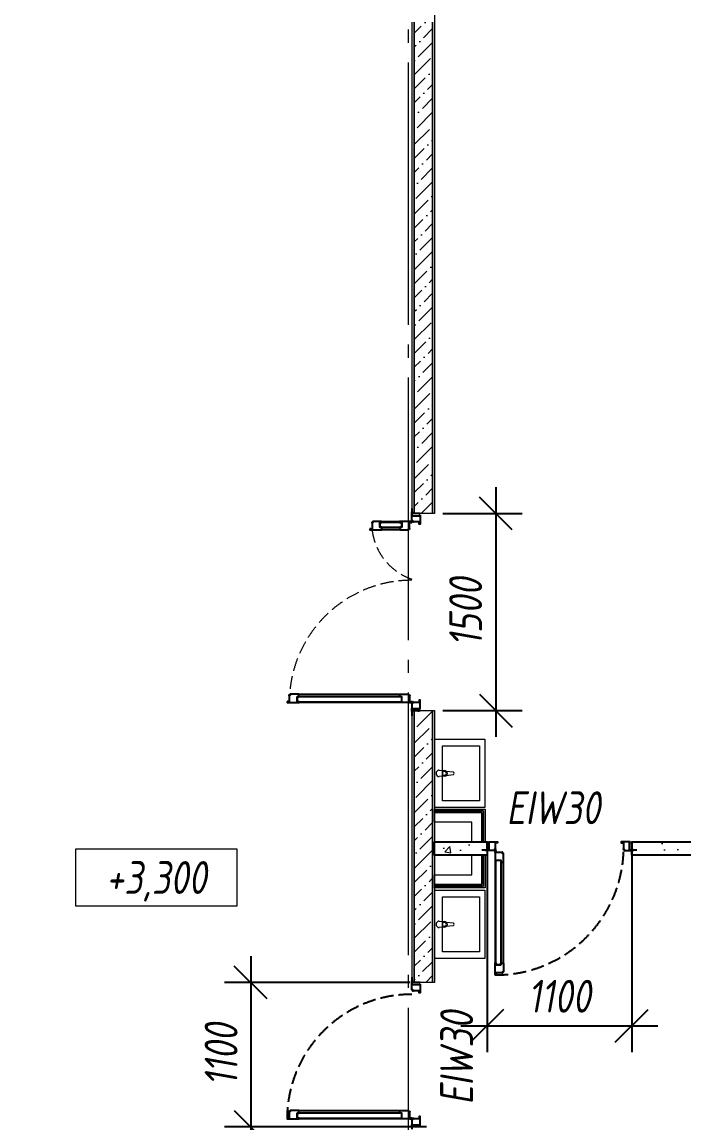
# Model space of a CAD drawing. Header units: millimetres. Extents: x -85420 to 1195317, y -69347 to 470418.
# Drawn here: x 491806 to 496844, y 40801 to 49186 of the extents above; entities that cross this region are included whole.
import ezdxf
from ezdxf import colors
from ezdxf.entities.mleader import LeaderData, LeaderLine
from ezdxf.enums import TextEntityAlignment as Align
from ezdxf.math import Vec2, Vec3

# ---------------------------------------------------------------- set-up
doc = ezdxf.new("R2010")
doc.units = ezdxf.units.MM
for name, pattern in [('GOST2.303 6', [12, 8, -1.5, 1, -1.5]), ('ГОСТ 2.303 4', [7, 5, -2, 0]), ('ГОСТ 2.303 5', [24, 20, -1.5, 1, -1.5]), ('осевая', [50.8, 31.75, -6.35, 6.35, -6.35])]:
    doc.linetypes.add(name, pattern=pattern)
for name, color, linetype, lineweight in [('+АР_Выноски', 4, 'Continuous', 9), ('+АР_Осевые линии', 252, 'GOST2.303 6', 9), ('+АР_Сантехника', 130, 'Continuous', 9), ('+АР_Стены внутренние', 250, 'Continuous', 18), ('АР_Отметки', 7, 'Continuous', 5), ('СПДС_+АР_Стены', 250, 'Continuous', 20), ('СПДС_РАЗМЕРЫ', 252, 'Continuous', 0)]:
    doc.layers.add(name, color=color, linetype=linetype, lineweight=lineweight)
doc.layers.add('ОСИ', color=7, linetype='осевая', lineweight=13, true_color=0x999999)
doc.layers.add('ПБ_граница', color=7, linetype='ГОСТ 2.303 4', lineweight=40, true_color=0xdb0000)
doc.styles.add('ISOCPEUR', font='', dxfattribs={"height": 250})
doc.styles.add('ГОСТ 2.304', font='CS_Gost2304.shx', dxfattribs={"oblique": 10})
doc.styles.get('ISOCPEUR').set_extended_font_data('ISOCPEUR', italic=True)
doc.linetypes.add('Ground1', pattern='A,12,[130,ltypeshp.shx,S=3,R=-150,X=0,Y=-2.598],3,[130,ltypeshp.shx,S=3,R=-150,X=0,Y=-2.598],3,[130,ltypeshp.shx,S=3,R=-150,X=0,Y=-2.598],0', length=18)
doc.linetypes.add('Ground2', pattern='A,12,[130,ltypeshp.shx,S=3,R=-210,X=0,Y=-2.598],3,[130,ltypeshp.shx,S=3,R=-210,X=0,Y=-2.598],3,[130,ltypeshp.shx,S=3,R=-210,X=0,Y=-2.598],0', length=18)
doc.dimstyles.new('СПДС', dxfattribs={"dimscale": 100, "dimtxt": 2.5, "dimasz": 2.5, "dimexe": 2, "dimexo": 0.625, "dimgap": 1, "dimtad": 1, "dimdec": 0, "dimrnd": 5, "dimtxsty": 'ГОСТ 2.304', "dimblk": 'OBLIQUE', "dimblk1": 'OBLIQUE', "dimblk2": 'OBLIQUE', "dimcen": 2.5, "dimdle": 2, "dimadec": 0, "dimazin": 2, "dimtfac": 0.75, "dimtdec": 4, "dimtmove": 1, "dimatfit": 3, "dimfxl": 1, "dimtfill": 1, "dimtolj": 1, "dimarcsym": 1})
pattern_1 = [(50, (501347.37, 70776.42), (364.3693, -31.8782), [38.1, -419.1]), (355, (501347.37, 70776.4), (-70.487, 382.1137), [30.48, -335.281]), (100.4514, (501377.74, 70773.76), (293.8825, 350.2355), [32.38, -356.1805]), (46.1842, (501347.37, 70878), (542.158, -84.085), [57.15, -628.65]), (96.6356, (501392.55, 70871), (474.808, 494.852), [48.57, -534.271]), (351.1842, (501347.4, 70878), (474.808, 494.852), [45.72, -502.919]), (21, (501398.17, 70852.62), (303.2288, -204.5304), [38.1, -419.1]), (326, (501398.17, 70852.6), (123.604, 368.376), [30.48, -335.28]), (71.4514, (501423.44, 70835.57), (426.833, 163.8455), [32.38, -356.18]), (37.5, (501347.37, 70776.42), (6.1772, 169.1101), [0, -331.216, 0, -340.36, 0, -336.55]), (7.5, (501347.37, 70776.42), (133.6393, 200.3611), [0, -194.056, 0, -323.596, 0, -128.27]), (327.5, (501234.09, 70776.42), (271.1812, -11.4575), [0, -127, 0, -396.24, 0, -525.78]), (317.5, (501183.3, 70776.42), (296.2584, 50.853), [0, -165.1, 0, -263.144, 0, -373.38])]
pattern_2 = [(45, (0, 0), (39.774756, 145.840774), [187.5, -40.5, 0, -40.5])]

# ---------------------------------------------------------------- blocks, each defined once
blk = doc.blocks.new('_Oblique')
at = {"color": 0, "linetype": 'ByBlock', "lineweight": -2}
blk.add_line((-0.5, -0.5), (0.5, 0.5), dxfattribs=at)
blk = doc.blocks.new('*D306')
at = {"layer": 'Defpoints', "color": 0, "ltscale": 100, "transparency": 16777216}
for p in [(494821.4, 41871.4), (493546.4, 40770.4), (494946.4, 40770.4)]:
    blk.add_point(p, dxfattribs=at)
at = {"layer": 'СПДС_РАЗМЕРЫ', "color": 0, "lineweight": -2, "ltscale": 100, "transparency": 16777216}
for p, q in [((493546.4, 42071.4), (493546.4, 40570.4)), ((494758.9, 41871.4), (493346.4, 41871.4)), ((494883.9, 40770.4), (493346.4, 40770.4))]:
    blk.add_line(p, q, dxfattribs=at)
at = {"layer": 'СПДС_РАЗМЕРЫ', "color": 0, "lineweight": -2, "ltscale": 100, "transparency": 16777216, "xscale": 250, "yscale": 250, "zscale": 250}
for p, rotation in [((493546.4, 41871.4), 89.99999999999395), ((493546.4, 40770.4), 269.9999999999939)]:
    blk.add_blockref('_Oblique', p, dxfattribs=dict(at, rotation=rotation))
at = {"layer": 'СПДС_РАЗМЕРЫ', "color": 0, "ltscale": 100, "transparency": 16777216, "insert": (493321.4, 41320.9), "char_height": 250, "attachment_point": 5, "rotation": 90, "style": 'ГОСТ 2.304', "bg_fill": 3, "box_fill_scale": 1.1, "bg_fill_color": 256, "bg_fill_true_color": 13158600, "bg_fill_transparency": 0}
blk.add_mtext('\\A1;1100', dxfattribs=at)
blk = doc.blocks.new('*D333')
at = {"layer": 'Defpoints', "color": 0, "ltscale": 100, "transparency": 16777216}
for p in [(495345.4, 42941.4), (496446.4, 42941.4), (496446.4, 41541.4)]:
    blk.add_point(p, dxfattribs=at)
at = {"layer": 'СПДС_РАЗМЕРЫ', "color": 0, "lineweight": -2, "ltscale": 100, "transparency": 16777216}
for p, q in [((495345.4, 42878.9), (495345.4, 41341.4)), ((496446.4, 42878.9), (496446.4, 41341.4)), ((495145.4, 41541.4), (496646.4, 41541.4))]:
    blk.add_line(p, q, dxfattribs=at)
at = {"layer": 'СПДС_РАЗМЕРЫ', "color": 0, "lineweight": -2, "ltscale": 100, "transparency": 16777216, "xscale": 250, "yscale": 250, "zscale": 250, "rotation": 180}
blk.add_blockref('_Oblique', (495345.4, 41541.4), dxfattribs=at)
at = {"layer": 'СПДС_РАЗМЕРЫ', "color": 0, "lineweight": -2, "ltscale": 100, "transparency": 16777216, "xscale": 250, "yscale": 250, "zscale": 250}
blk.add_blockref('_Oblique', (496446.4, 41541.4), dxfattribs=at)
at = {"layer": 'СПДС_РАЗМЕРЫ', "color": 0, "ltscale": 100, "transparency": 16777216, "insert": (495895.9, 41766.4), "char_height": 250, "attachment_point": 5, "style": 'ГОСТ 2.304', "bg_fill": 3, "box_fill_scale": 1.1, "bg_fill_color": 256, "bg_fill_true_color": 13158600, "bg_fill_transparency": 0}
blk.add_mtext('\\A1;1100', dxfattribs=at)
blk = doc.blocks.new('*D303')
at = {"layer": 'Defpoints', "color": 0, "ltscale": 100, "transparency": 16777216}
for p in [(494946.4, 45442.4), (494946.4, 43941.4), (495412.6, 43941.4)]:
    blk.add_point(p, dxfattribs=at)
at = {"layer": 'СПДС_РАЗМЕРЫ', "color": 0, "lineweight": -2, "ltscale": 100, "transparency": 16777216}
for p, q in [((495412.6, 45642.4), (495412.6, 43741.4)), ((495008.9, 45442.4), (495612.6, 45442.4)), ((495008.9, 43941.4), (495612.6, 43941.4))]:
    blk.add_line(p, q, dxfattribs=at)
at = {"layer": 'СПДС_РАЗМЕРЫ', "color": 0, "lineweight": -2, "ltscale": 100, "transparency": 16777216, "xscale": 250, "yscale": 250, "zscale": 250}
for p, rotation in [((495412.6, 45442.4), 90), ((495412.6, 43941.4), 270)]:
    blk.add_blockref('_Oblique', p, dxfattribs=dict(at, rotation=rotation))
at = {"layer": 'СПДС_РАЗМЕРЫ', "color": 0, "ltscale": 100, "transparency": 16777216, "insert": (495182.4, 44691.9), "char_height": 250, "attachment_point": 5, "rotation": 90, "style": 'ГОСТ 2.304', "bg_fill": 3, "box_fill_scale": 1.1, "bg_fill_color": 256, "bg_fill_true_color": 13158600, "bg_fill_transparency": 0}
blk.add_mtext('\\A1;1500', dxfattribs=at)
blk = doc.blocks.new('Из_буфера27431')
at = {"linetype": 'Continuous', "lineweight": 5}
for p, q in [((-138.5, 11.1), (-85.6, 17.7)), ((-138.5, 11.1), (-85.6, 17.7)), ((-76.1, 21), (-34.1, 25)), ((-76.1, 21), (-34.1, 25)), ((-59, 13.6), (-73.9, 13.6)), ((-59, 13.6), (-73.9, 13.6)), ((-59, -13.6), (-59, 13.6)), ((-59, -13.6), (-59, 13.6)), ((-85.6, -17.7), (-138.5, -11.1)), ((-85.6, -17.7), (-138.5, -11.1)), ((-34.1, -25), (-76.1, -21)), ((-34.1, -25), (-76.1, -21)), ((-73.9, -13.6), (-59, -13.6)), ((-73.9, -13.6), (-59, -13.6))]:
    blk.add_line(p, q, dxfattribs=at)
for points in [[(0, -260), (-380, -260), (-380, 260), (0, 260)], [(-59, -210), (-339.1, -210), (-339.1, 210), (-59, 210)], [(-59, -210), (-339.1, -210), (-339.1, 210), (-59, 210)]]:
    blk.add_lwpolyline(points, close=True, dxfattribs=at)
for centre, radius, start, end in [((-137.1, 0), 11.2, 97.13892, 262.86108), ((-137.1, 0), 11.2, 97.13892, 262.86108), ((-74.2, 0), 21.1, 122.77103, 237.22897), ((-74.2, 0), 21.1, 122.77103, 237.22897), ((-73.9, 0), 13.6, 90, 270), ((-73.9, 0), 13.6, 90, 270), ((-74.2, 0), 21.1, 95.16961, 122.77103), ((-74.2, 0), 21.1, 95.16961, 122.77103), ((-34.1, 0), 25, 270, 90), ((-34.1, 0), 25, 270, 90), ((-74.2, 0), 21.1, 237.22897, 264.83039), ((-74.2, 0), 21.1, 237.22897, 264.83039)]:
    blk.add_arc(centre, radius, start, end, dxfattribs=at)
blk = doc.blocks.new('_DotSmall')
at = {"color": 0, "linetype": 'ByBlock', "const_width": 0.5}
blk.add_lwpolyline([(-0.0625, 0, 1), (0.0625, 0, 1)], format="xyb", close=True, dxfattribs=at)
blk = doc.blocks.new('A$C314F1C93')
at = {"layer": '+АР_Осевые линии', "linetype": 'ГОСТ 2.303 5', "lineweight": 0, "ltscale": 100}
blk.add_line((64340, 64752.7), (64340, -9752.2), dxfattribs=at)
blk = doc.blocks.new('АР план')
at = {"layer": 'АР_Отметки', "lineweight": 9}
ml = blk.add_multileader_mtext('Standard', dxfattribs=at)
ml.set_content('+3,950', color=256, style='ISOCPEUR')
ml.set_leader_properties(color=256, linetype='Continuous', lineweight=-1)
ml.set_arrow_properties(name='DOTSMALL')
ml.build(insert=Vec2(0, 0))
ml.multileader.update_dxf_attribs({"has_text_frame": 1, "text_left_attachment_type": 4, "text_right_attachment_type": 4, "dogleg_length": 100, "arrow_head_size": 180})
ctx = ml.context
ctx.base_point, ctx.char_height, ctx.arrow_head_size, ctx.landing_gap_size, ctx.plane_origin = Vec3(653061.3, 32239.7), 250, 180, 50, Vec3(652979.9, 30972.2)
ctx.left_attachment, ctx.right_attachment = 4, 4
notes = []
notes.append((ctx, [(0, (0, 0, 0), (0, 0), (1, 0), 1, [])]))
ctx.mtext.insert, ctx.mtext.width, ctx.mtext.line_spacing_style, ctx.mtext.flow_direction = Vec3(653111.3, 32573.1), 852.697, 2, 5
ml = blk.add_multileader_mtext('Standard', dxfattribs=at)
ml.set_content('+1,975', color=256, style='ISOCPEUR')
ml.set_leader_properties(color=256, linetype='Continuous', lineweight=-1)
ml.set_arrow_properties(name='DOTSMALL')
ml.build(insert=Vec2(0, 0))
ml.multileader.update_dxf_attribs({"has_text_frame": 1, "text_left_attachment_type": 4, "text_right_attachment_type": 4, "dogleg_length": 100, "arrow_head_size": 180})
ctx = ml.context
ctx.base_point, ctx.char_height, ctx.arrow_head_size, ctx.landing_gap_size, ctx.plane_origin = Vec3(652749.3, 27128.7), 250, 180, 50, Vec3(655881.4, 25957)
ctx.left_attachment, ctx.right_attachment = 4, 4
notes.append((ctx, [(0, (0, 0, 0), (0, 0), (1, 0), 1, [])]))
ctx.mtext.insert, ctx.mtext.width, ctx.mtext.line_spacing_style, ctx.mtext.flow_direction = Vec3(652799.3, 27528.7), 852.697, 2, 5
for ctx, leaders in notes:
    for number, flags, end, landing, length, lines in leaders:
        leader = LeaderData()
        leader.index, (leader.has_last_leader_line, leader.has_dogleg_vector, leader.attachment_direction) = number, flags
        leader.last_leader_point, leader.dogleg_vector, leader.dogleg_length = Vec3(end), Vec3(landing), length
        for number, points, colour, breaks in lines:
            line = LeaderLine()
            line.index, line.vertices, line.color, line.breaks = number, Vec3.list(points), colors.encode_raw_color(colour), breaks
            leader.lines.append(line)
        ctx.leaders.append(leader)

msp = doc.modelspace()

# ---------------------------------------------------------------- wipeouts: each hides what was drawn before it
at = {"color": 7, "ltscale": 100, "true_color": 0xffffff}
msp.add_wipeout([(492213.7, 42455.6), (493443.7, 42455.6), (493443.7, 42885.6), (492213.7, 42885.6)], dxfattribs=at).dxf.layer = '+АР_Выноски'

# ---------------------------------------------------------------- next in the draw order: linework, layer by layer
at = {"layer": '+АР_Выноски', "linetype": 'Continuous', "ltscale": 100}
msp.add_lwpolyline([(492213.7, 42455.6), (493443.7, 42455.6), (493443.7, 42885.6), (492213.7, 42885.6), (492213.7, 42455.6)], dxfattribs=at)

# ---------------------------------------------------------------- next in the draw order: texts
at = {"layer": '+АР_Выноски', "linetype": 'Continuous', "ltscale": 100, "style": 'ГОСТ 2.304', "oblique": 10}
msp.add_text('+3,300', height=250, dxfattribs=at).set_placement((492828.7, 42670.6), align=Align.MIDDLE_CENTER)

# ---------------------------------------------------------------- next in the draw order: block references
at = {"layer": 'ОСИ', "ltscale": 40}
msp.add_blockref('A$C314F1C93', (430406.4, 15326.4, 0), dxfattribs=at)

# ---------------------------------------------------------------- next in the draw order: hatches: boundary and pattern name
at = {"lineweight": 15}
h = msp.add_hatch(dxfattribs=at)
h.set_pattern_fill('AR-CONC', color=256, scale=2, angle=180)
h.set_pattern_definition(pattern_1)
h.paths.add_polyline_path([(494946.4, 42841.4), (494946.4, 42941.4), (495345.4, 42941.4), (495345.4, 42841.4)])
h = msp.add_hatch(dxfattribs=at)
h.set_pattern_fill('AR-CONC', color=256, scale=2, angle=180)
h.set_pattern_definition(pattern_1)
h.paths.add_polyline_path([(496446.4, 42941.4), (501146.4, 42941.4), (501146.4, 42841.4), (496446.4, 42841.4)])

# ---------------------------------------------------------------- next in the draw order: linework, layer by layer
at = {"layer": '+АР_Стены внутренние', "ltscale": 100}
for points in [[(494946.4, 54486.4), (494946.4, 49186.5)], [(494791.4, 49186.5), (494791.4, 45442.4), (494776.4, 45442.4), (494776.4, 49186.5)]]:
    msp.add_lwpolyline(points, dxfattribs=at)
for p, q in [((494543.4, 45381.4, 0), (494680.4, 45381.4, 0)), ((494682.4, 45317.4, 0), (494545.5, 45317.4, 0)), ((493913.4, 44066.4, 0), (494682.4, 44066.4, 0)), ((494680.4, 44002.4, 0), (493915.4, 44002.4, 0))]:
    msp.add_line(p, q)
at = {"elevation": 0}
for points in [[(494836.4, 45430.4), (494836.4, 45362.4), (494828.4, 45362.4), (494828.4, 45379.4), (494782, 45379.4), (494782, 45376.4), (494780.4, 45376.4), (494780.4, 45386.4), (494772.4, 45386.4), (494772.4, 45454.5), (494776.4, 45454.5), (494776.4, 45446.4), (494773.9, 45446.4), (494774, 45425.4), (494832.6, 45425.4), (494832.6, 45430.4)], [(494453.4, 45325.4), (494453.4, 45317.4), (494545.5, 45317.4), (494545.5, 45338.4), (494529.5, 45338.4), (494529.5, 45374.4), (494543.4, 45374.4), (494543.4, 45381.4), (494477.4, 45381.4), (494477.4, 45373.5), (494467.4, 45373.4), (494467.4, 45371.9), (494470.5, 45371.9), (494470.5, 45319.1), (494461.4, 45319.1), (494461.4, 45325.4)], [(494529.5, 45338.4), (494696.4, 45338.4), (494696.4, 45374.4), (494529.5, 45374.4)], [(494772.4, 45373.5), (494772.4, 45381.4), (494680.4, 45381.4), (494680.4, 45374.4), (494696.4, 45374.4), (494696.4, 45338.4), (494682.4, 45338.4), (494682.4, 45317.4), (494748.4, 45317.4), (494748.4, 45325.4), (494758.4, 45325.4), (494758.4, 45327), (494755.4, 45327), (494755.4, 45379.7), (494764.4, 45379.7), (494764.4, 45373.5)], [(493823.4, 44010.4), (493823.4, 44002.4), (493915.4, 44002.4), (493915.4, 44009.5), (493899.4, 44009.5), (493899.4, 44045.5), (493913.4, 44045.5), (493913.4, 44066.4), (493847.4, 44066.4), (493847.4, 44058.5), (493837.4, 44058.4), (493837.4, 44056.9), (493840.4, 44056.9), (493840.4, 44004.1), (493831.4, 44004.1), (493831.4, 44010.4)], [(494696.4, 44045.5), (493899.4, 44045.5), (493899.4, 44009.5), (494696.4, 44009.5)], [(494772.4, 44010.4), (494772.4, 44002.4), (494680.4, 44002.4), (494680.4, 44009.5), (494696.4, 44009.5), (494696.4, 44045.5), (494682.4, 44045.5), (494682.4, 44066.4), (494748.4, 44066.4), (494748.4, 44058.5), (494758.4, 44058.4), (494758.4, 44056.9), (494755.4, 44056.9), (494755.4, 44004.1), (494764.4, 44004.1), (494764.4, 44010.4)], [(494836.4, 43953.4), (494836.4, 44021.4), (494828.4, 44021.4), (494828.4, 44004.4), (494782, 44004.4), (494782, 44007.4), (494780.4, 44007.4), (494780.4, 43997.4), (494772.4, 43997.4), (494772.4, 43929.4), (494776.4, 43929.4), (494776.4, 43937.4), (494773.9, 43937.4), (494774, 43958.4), (494832.6, 43958.4), (494832.6, 43953.4)]]:
    msp.add_lwpolyline(points, close=True, dxfattribs=at)
at = {"color": 1, "linetype": 'Ground1', "elevation": 0}
msp.add_lwpolyline([(494836.4, 45442.4), (494776.4, 45442.4), (494776.4, 45481.3)], dxfattribs=at)
at = {"color": 1, "linetype": 'Ground2', "elevation": 0}
msp.add_lwpolyline([(494776.4, 43902.5), (494776.4, 43941.4), (494836.4, 43941.4)], dxfattribs=at)
at = {"linetype": 'ByBlock', "ltscale": 100, "transparency": 33554687, "elevation": 0}
for points in [[(495345.4, 42841.4), (494946.4, 42841.4), (494946.4, 42941.4), (495345.4, 42941.4)], [(501146.4, 42841.4), (496446.4, 42841.4), (496446.4, 42941.4), (501146.4, 42941.4)]]:
    msp.add_lwpolyline(points, close=True, dxfattribs=at)
at = {"linetype": 'ГОСТ 2.303 4', "lineweight": 5, "ltscale": 20}
for centre, radius, start, end in [((494921.1, 45371.9, 0), 453.8, 186.47231, 250.87771), ((494772.4, 44002.4, 0), 932, 90, 180)]:
    msp.add_arc(centre, radius, start, end, dxfattribs=at)
at = {"layer": 'СПДС_+АР_Стены', "ltscale": 100}
for points in [[(495318.4, 43178.9), (494946.4, 43178.9), (494946.4, 43191.4), (495330.9, 43191.4)], [(495305.9, 43166.4), (494946.4, 43166.4), (494946.4, 43178.9), (495318.4, 43178.9)], [(495230.9, 43091.4), (494946.4, 43091.4), (494946.4, 43166.4), (495305.9, 43166.4)]]:
    msp.add_lwpolyline(points, dxfattribs=at)

# ---------------------------------------------------------------- next in the draw order: block references
at = {"layer": '+АР_Сантехника', "rotation": 180.0003105831836}
for p in [(494948.2, 43463.9), (494948.2, 42313.9)]:
    msp.add_blockref('Из_буфера27431', p, dxfattribs=at)

# ---------------------------------------------------------------- next in the draw order: texts
at = {"layer": 'ПБ_граница', "linetype": 'ByBlock', "lineweight": 0, "ltscale": 100, "insert": (495850.3, 43201.7, 0), "char_height": 250, "width": 1, "attachment_point": 5, "line_spacing_factor": 0.5, "style": 'ГОСТ 2.304', "bg_fill": 3, "box_fill_scale": 1.2, "bg_fill_color": 1, "bg_fill_transparency": 0}
msp.add_mtext('EIW30', dxfattribs=at)
at = {"layer": 'ПБ_граница', "linetype": 'ByBlock', "lineweight": 0, "ltscale": 100, "insert": (495114.3, 41297.1, 0), "char_height": 250, "width": 1, "attachment_point": 5, "rotation": 90, "line_spacing_factor": 0.5, "style": 'ГОСТ 2.304', "bg_fill": 3, "box_fill_scale": 1.2, "bg_fill_color": 1, "bg_fill_transparency": 0}
msp.add_mtext('EIW30', dxfattribs=at)

# ---------------------------------------------------------------- next in the draw order: leaders
at = {"layer": 'ПБ_граница', "linetype": 'ByBlock', "ltscale": 70}
ml = msp.add_multileader_mtext('Standard', dxfattribs=at)
ml.set_content('Граница пожарной зоны ', color=256, style='ГОСТ 2.304')
ml.set_leader_properties(color=256, lineweight=-1)
ml.set_arrow_properties(name='DOTSMALL')
ml.build(insert=Vec2(0, 0))
ml.multileader.update_dxf_attribs({"text_left_attachment_type": 6, "text_right_attachment_type": 6, "dogleg_length": 173.1, "arrow_head_size": 250, "scale": 100})
ctx = ml.context
ctx.base_point, ctx.scale, ctx.char_height, ctx.arrow_head_size, ctx.landing_gap_size, ctx.plane_origin = Vec3(477990.1, 48649.7, 0), 100, 250, 250, 200, Vec3(527576.5, 62301.7, 0)
ctx.left_attachment, ctx.right_attachment = 6, 6
notes = []
notes.append((ctx, [(0, (1, 1, 0), (482435.1, 48649.7, 0), (-1, 0), 173.1, [(3, [(485194.9, 51198.5, 0)], 0, [])])]))
ctx.mtext.insert, ctx.mtext.width, ctx.mtext.defined_height, ctx.mtext.line_spacing_factor, ctx.mtext.flow_direction = Vec3(478206.1, 48962.2, 0), 7160.099, 981, 0.768, 5
for ctx, leaders in notes:
    for number, flags, end, landing, length, lines in leaders:
        leader = LeaderData()
        leader.index, (leader.has_last_leader_line, leader.has_dogleg_vector, leader.attachment_direction) = number, flags
        leader.last_leader_point, leader.dogleg_vector, leader.dogleg_length = Vec3(end), Vec3(landing), length
        for number, points, colour, breaks in lines:
            line = LeaderLine()
            line.index, line.vertices, line.color, line.breaks = number, Vec3.list(points), colors.encode_raw_color(colour), breaks
            leader.lines.append(line)
        ctx.leaders.append(leader)

# ---------------------------------------------------------------- next in the draw order: wipeouts: each hides what was drawn before it
at = {"color": 7, "ltscale": 100, "true_color": 0xffffff}
msp.add_wipeout([(492213.7, 42455.6), (493443.7, 42455.6), (493443.7, 42885.6), (492213.7, 42885.6)], dxfattribs=at).dxf.layer = '+АР_Выноски'

# ---------------------------------------------------------------- next in the draw order: linework, layer by layer
at = {"layer": '+АР_Выноски', "linetype": 'Continuous', "ltscale": 100}
msp.add_lwpolyline([(492213.7, 42455.6), (493443.7, 42455.6), (493443.7, 42885.6), (492213.7, 42885.6), (492213.7, 42455.6)], dxfattribs=at)

# ---------------------------------------------------------------- next in the draw order: texts
at = {"layer": '+АР_Выноски', "linetype": 'Continuous', "ltscale": 100, "style": 'ГОСТ 2.304', "oblique": 10}
msp.add_text('+3,300', height=250, dxfattribs=at).set_placement((492828.7, 42670.6), align=Align.MIDDLE_CENTER)

# ---------------------------------------------------------------- next in the draw order: dimensions: what is measured, and where the dimension line sits
at = {"layer": 'СПДС_РАЗМЕРЫ', "ltscale": 100}
for base, p1, p2, angle, picture, middle in [((495412.6, 43941.4, 0), (494946.4, 45442.4, 0), (494946.4, 43941.4, 0), 90, '*D303', (495182.4, 44691.9, 0)), ((493546.4, 40770.4, 0), (494821.4, 41871.4, 0), (494946.4, 40770.4, 0), 270, '*D306', (493321.4, 41320.9, 0))]:
    dim = msp.add_linear_dim(base=base, p1=p1, p2=p2, angle=angle, dimstyle='СПДС', dxfattribs=at)
    dim.commit()
    dim.dimension.update_dxf_attribs({"geometry": picture, "text_midpoint": middle})
dim = msp.add_linear_dim(base=(496446.4, 41541.4, 0), p1=(495345.4, 42941.4, 0), p2=(496446.4, 42941.4, 0), dimstyle='СПДС', dxfattribs=at)
dim.commit()
dim.dimension.update_dxf_attribs({"geometry": '*D333', "text_midpoint": (495895.9, 41766.4, 0)})

# ---------------------------------------------------------------- next in the draw order: hatches: boundary and pattern name
at = {"layer": '+АР_Стены внутренние', "lineweight": 0, "ltscale": 100}
h = msp.add_hatch(dxfattribs=at)
h.set_pattern_fill('БЕТОН И ИЗДЕЛИЯ ИЗ НЕГО', color=256, scale=30, style=0, pattern_type=2)
h.set_pattern_definition(pattern_2)
h.paths.add_polyline_path([(494931.4, 49186.5), (494931.4, 45442.4), (494791.4, 45442.4), (494791.4, 49186.5)], flags=0)
h = msp.add_hatch(dxfattribs=at)
h.set_pattern_fill('БЕТОН И ИЗДЕЛИЯ ИЗ НЕГО', color=256, scale=30, style=0, pattern_type=2)
h.set_pattern_definition(pattern_2)
h.paths.add_polyline_path([(494931.4, 43941.4), (494931.4, 41871.4), (494791.4, 41871.4), (494791.4, 43941.4)], flags=0)

# ---------------------------------------------------------------- next in the draw order: linework, layer by layer
at = {"layer": '+АР_Стены внутренние', "ltscale": 100}
for points in [[(494931.4, 49186.5), (494931.4, 45442.4), (494791.4, 45442.4), (494791.4, 49186.5)], [(494946.4, 49186.5), (494946.4, 45442.4), (494931.4, 45442.4), (494931.4, 49186.5)]]:
    msp.add_lwpolyline(points, dxfattribs=at)
for points in [[(494791.4, 43941.4), (494791.4, 41871.4), (494776.4, 41871.4), (494776.4, 43941.4)], [(494931.4, 43941.4), (494931.4, 41871.4), (494791.4, 41871.4), (494791.4, 43941.4)], [(494946.4, 43941.4), (494946.4, 43191.4), (494946.4, 43191.4), (494946.4, 43166.4), (494946.4, 43166.4), (494946.4, 42616.4), (494946.4, 42616.4), (494946.4, 42591.4), (494946.4, 42591.4), (494946.4, 41871.4), (494931.4, 41871.4), (494931.4, 43941.4), (494946.4, 43941.4)]]:
    msp.add_lwpolyline(points, close=True, dxfattribs=at)
for p, q in [((495406.4, 42785.4, 0), (495406.4, 42020.5, 0)), ((495470.4, 42018.4, 0), (495470.4, 42787.4, 0)), ((493913.4, 40895.4, 0), (494682.4, 40895.4, 0)), ((494680.4, 40831.4, 0), (493915.5, 40831.4, 0))]:
    msp.add_line(p, q)
at = {"color": 1, "linetype": 'Ground1', "elevation": 0}
for points in [[(495306.5, 42881.4), (495345.4, 42881.4), (495345.4, 42941.4)], [(496446.4, 42941.4), (496446.4, 42881.4), (496485.3, 42881.4)], [(494836.4, 41871.4), (494776.4, 41871.4), (494776.4, 41910.3)]]:
    msp.add_lwpolyline(points, dxfattribs=at)
at = {"elevation": 0}
for points in [[(495357.4, 42941.4), (495425.4, 42941.4), (495425.4, 42933.4), (495408.3, 42933.4), (495408.3, 42887), (495411.4, 42887), (495411.4, 42885.4), (495401.4, 42885.4), (495401.4, 42877.4), (495333.3, 42877.4), (495333.3, 42881.4), (495341.4, 42881.4), (495341.4, 42879), (495362.4, 42879), (495362.4, 42937.6), (495357.4, 42937.6)], [(496434.4, 42941.4), (496366.4, 42941.4), (496366.4, 42933.4), (496383.4, 42933.4), (496383.4, 42887), (496380.4, 42887), (496380.4, 42885.4), (496390.4, 42885.4), (496390.4, 42877.4), (496458.4, 42877.4), (496458.4, 42881.4), (496450.4, 42881.4), (496450.4, 42879), (496429.4, 42879), (496429.4, 42937.6), (496434.4, 42937.6)], [(495414.3, 42877.4), (495406.4, 42877.4), (495406.4, 42785.4), (495413.4, 42785.4), (495413.4, 42801.4), (495449.4, 42801.4), (495449.4, 42787.4), (495470.4, 42787.4), (495470.4, 42853.4), (495462.4, 42853.4), (495462.4, 42863.4), (495460.8, 42863.4), (495460.8, 42860.4), (495408.1, 42860.4), (495408.1, 42869.4), (495414.3, 42869.4)], [(495449.4, 42801.4), (495449.4, 42004.5), (495413.4, 42004.5), (495413.4, 42801.4)], [(495414.3, 41928.4), (495406.4, 41928.4), (495406.4, 42020.5), (495413.4, 42020.5), (495413.4, 42004.5), (495449.4, 42004.5), (495449.4, 42018.4), (495470.4, 42018.4), (495470.4, 41952.4), (495462.4, 41952.4), (495462.4, 41942.4), (495460.8, 41942.4), (495460.8, 41945.5), (495408.1, 41945.5), (495408.1, 41936.4), (495414.3, 41936.4)], [(494836.4, 41859.4), (494836.4, 41791.4), (494828.4, 41791.4), (494828.4, 41808.4), (494782, 41808.4), (494782, 41805.4), (494780.4, 41805.4), (494780.4, 41815.4), (494772.4, 41815.4), (494772.4, 41883.5), (494776.4, 41883.5), (494776.4, 41875.4), (494774, 41875.4), (494774, 41854.4), (494832.6, 41854.4), (494832.6, 41859.4)], [(493823.4, 40839.4), (493823.4, 40831.4), (493915.5, 40831.4), (493915.5, 40838.4), (493899.5, 40838.4), (493899.5, 40874.4), (493913.4, 40874.4), (493913.4, 40895.4), (493847.4, 40895.4), (493847.4, 40887.5), (493837.4, 40887.4), (493837.4, 40885.9), (493840.5, 40885.9), (493840.5, 40833.1), (493831.4, 40833.1), (493831.4, 40839.4)], [(494696.4, 40874.4), (493899.5, 40874.4), (493899.5, 40838.4), (494696.4, 40838.4)], [(494772.4, 40839.4), (494772.4, 40831.4), (494680.4, 40831.4), (494680.4, 40838.4), (494696.4, 40838.4), (494696.4, 40874.4), (494682.4, 40874.4), (494682.4, 40895.4), (494748.4, 40895.4), (494748.4, 40887.5), (494758.4, 40887.4), (494758.4, 40885.9), (494755.4, 40885.9), (494755.4, 40833.1), (494764.4, 40833.1), (494764.4, 40839.4)], [(494836.4, 40782.4), (494836.4, 40850.4), (494828.4, 40850.4), (494828.4, 40833.4), (494782, 40833.4), (494782, 40836.4), (494780.4, 40836.4), (494780.4, 40826.4), (494772.4, 40826.4), (494772.4, 40758.3), (494776.4, 40758.3), (494776.4, 40766.4), (494774, 40766.4), (494774, 40787.4), (494832.6, 40787.4), (494832.6, 40782.4)]]:
    msp.add_lwpolyline(points, close=True, dxfattribs=at)
at = {"linetype": 'ГОСТ 2.303 4', "ltscale": 20}
for centre, radius, start, end in [((495410.7, 42903.4, 0), 975, 269.74522, 358.47181), ((494772.4, 40831.4, 0), 949, 90, 180)]:
    msp.add_arc(centre, radius, start, end, dxfattribs=at)
at = {"layer": 'СПДС_+АР_Стены', "ltscale": 100}
for points in [[(495330.9, 43191.4), (495330.9, 42941.4), (495318.4, 42941.4), (495318.4, 43178.9)], [(495305.9, 43166.4), (495305.9, 42941.4), (495230.9, 42941.4), (495230.9, 43091.4)], [(495318.4, 43178.9), (495318.4, 42941.4), (495305.9, 42941.4), (495305.9, 43166.4)], [(495230.9, 42691.4), (495230.9, 42841.4), (495305.9, 42841.4), (495305.9, 42616.4)], [(495305.9, 42616.4), (495305.9, 42841.4), (495318.4, 42841.4), (495318.4, 42603.9)], [(495318.4, 42603.9), (495318.4, 42841.4), (495330.9, 42841.4), (495330.9, 42591.4)], [(495305.9, 42616.4), (494946.4, 42616.4), (494946.4, 42691.4), (495230.9, 42691.4)], [(495318.4, 42603.9), (494946.4, 42603.9), (494946.4, 42616.4), (495305.9, 42616.4)], [(495330.9, 42591.4), (494946.4, 42591.4), (494946.4, 42603.9), (495318.4, 42603.9)]]:
    msp.add_lwpolyline(points, dxfattribs=at)

# ---------------------------------------------------------------- next in the draw order: block references
at = {"color": 12, "true_color": 0xe00000}
msp.add_blockref('АР план', (-85419.9, 14341.6), dxfattribs=at)

doc.saveas('drawing.dxf')
